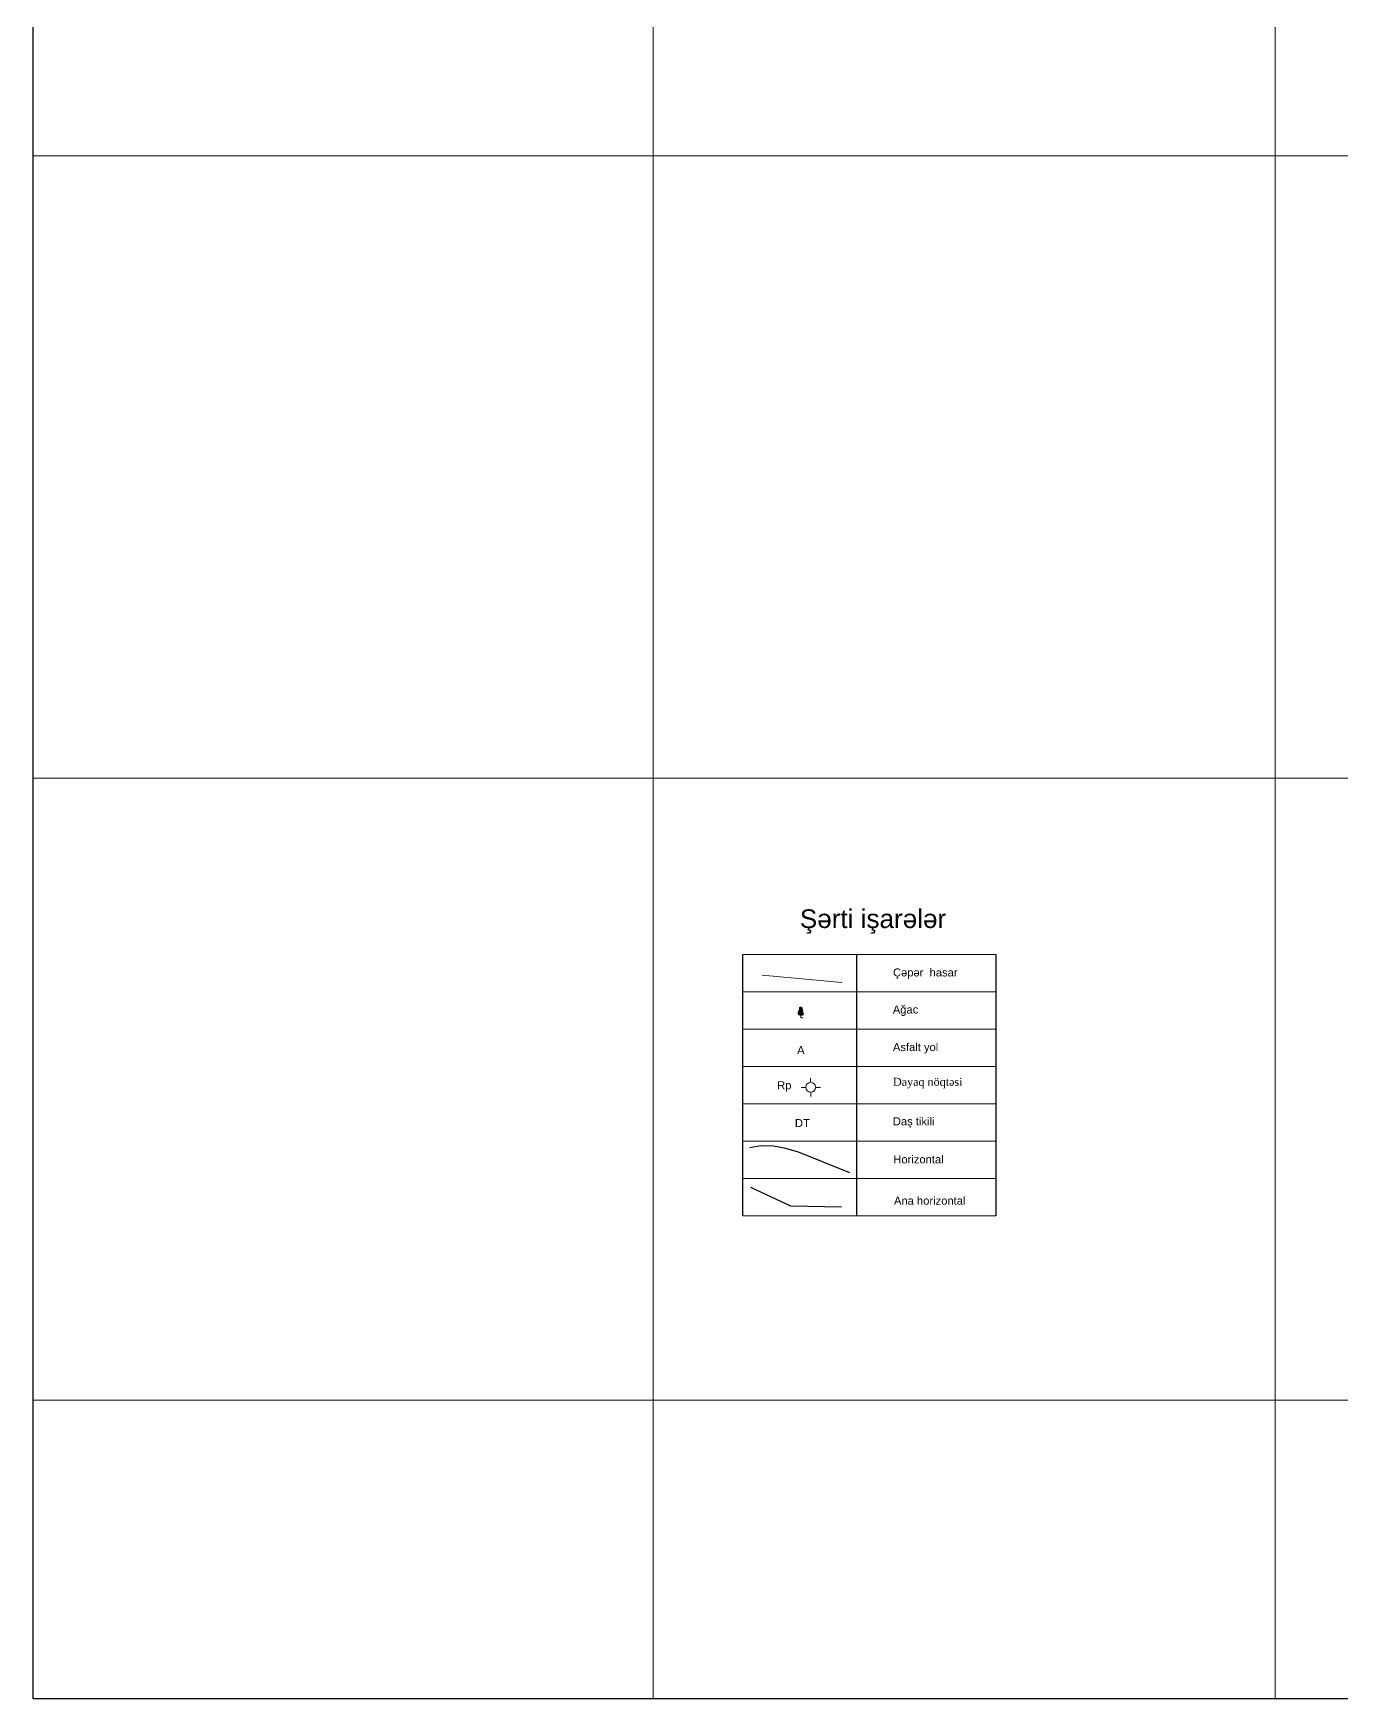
# Model space of a CAD drawing. Header units: feet. Extents: x 3381 to 1374491, y 675186 to 8751562.
# Drawn here: x 675069.6 to 675174.8, y 4375700.1 to 4375833.9 of the extents above; entities that cross this region are included whole.
import ezdxf

# ---------------------------------------------------------------- set-up
doc = ezdxf.new("R2010")
doc.units = ezdxf.units.FT
doc.header["$MEASUREMENT"] = 0
doc.linetypes.add('DASHEDX2', pattern=[38.1, 25.4, -12.7])
doc.layers.get('0').update_dxf_attribs({"linetype": 'CONTINUOUS'})
doc.layers.add('ANA HORIZONTAL', color=24, linetype='CONTINUOUS', lineweight=30)
doc.layers.add('km setka', color=170, linetype='CONTINUOUS', lineweight=15)
for name, color, linetype in [('hasar', 7, 'CONTINUOUS'), ('HORIZONTAL', 24, 'CONTINUOUS'), ('ramka', 7, 'CONTINUOUS')]:
    doc.layers.add(name, color=color, linetype=linetype)
doc.styles.get("Standard").update_dxf_attribs({"font": 'arial.ttf', "height": 2.5})
doc.linetypes.add('FENCELINE1', pattern='A,6.35,-2.54,[133,ltypeshp.shx,S=2.54,R=0,X=-2.54,Y=0],-2.54,25.4', length=36.83)

msp = doc.modelspace()

# ---------------------------------------------------------------- hatches: boundary and pattern name
at = {"layer": 'ramka', "lineweight": 13, "ltscale": 0.4}
msp.add_hatch(color=256, dxfattribs=at).paths.add_polyline_path([(675131.283, 4375755.65), (675131.23, 4375755.629), (675131.195, 4375755.592), (675131.177, 4375755.542), (675131.185, 4375755.485), (675131.191, 4375755.474), (675131.154, 4375755.429), (675131.13, 4375755.368), (675131.132, 4375755.321), (675131.139, 4375755.29), (675131.143, 4375755.28), (675131.12, 4375755.259), (675131.091, 4375755.209), (675131.076, 4375755.124), (675131.087, 4375755.077), (675131.112, 4375755.036), (675131.13, 4375755.025), (675131.166, 4375755.012), (675131.207, 4375754.998), (675131.258, 4375754.991), (675131.291, 4375754.989), (675131.292, 4375754.794), (675131.469, 4375754.792), (675131.292, 4375754.794), (675131.291, 4375754.989), (675131.348, 4375754.994), (675131.396, 4375755.004), (675131.429, 4375755.015), (675131.458, 4375755.034), (675131.477, 4375755.056), (675131.492, 4375755.087), (675131.497, 4375755.118), (675131.496, 4375755.152), (675131.487, 4375755.197), (675131.467, 4375755.232), (675131.445, 4375755.26), (675131.431, 4375755.274), (675131.441, 4375755.314), (675131.444, 4375755.353), (675131.438, 4375755.393), (675131.427, 4375755.425), (675131.415, 4375755.446), (675131.406, 4375755.457), (675131.397, 4375755.466), (675131.387, 4375755.475), (675131.385, 4375755.475), (675131.399, 4375755.513), (675131.399, 4375755.541), (675131.399, 4375755.562), (675131.387, 4375755.585), (675131.369, 4375755.606), (675131.359, 4375755.624), (675131.33, 4375755.644), (675131.306, 4375755.648), (675131.261, 4375755.647)])

# ---------------------------------------------------------------- linework, layer by layer
at = {"color": 0, "linetype": 'Continuous'}
for points in [[(675126.646, 4375738.869), (675126.646, 4375759.869)], [(675135.778, 4375759.869), (675135.778, 4375738.869)], [(675146.972, 4375759.869), (675146.972, 4375738.869)]]:
    msp.add_lwpolyline(points, dxfattribs=at)
at = {"layer": 'ANA HORIZONTAL'}
msp.add_lwpolyline([(675134.559, 4375739.58), (675130.497, 4375739.635), (675127.269, 4375741.137)], dxfattribs=at)
at = {"layer": 'hasar', "color": 0, "linetype": 'FENCELINE1', "lineweight": 15, "ltscale": 0.5}
msp.add_lwpolyline([(675128.192, 4375758.212), (675134.594, 4375757.631)], dxfattribs=at)
at = {"layer": 'HORIZONTAL'}
msp.add_lwpolyline([(675135.225, 4375742.332), (675131.121, 4375744.001), (675130.078, 4375744.29), (675129.111, 4375744.468), (675128.093, 4375744.485), (675127.192, 4375744.342)], dxfattribs=at)
at = {"layer": 'km setka', "flags": 128}
for points in [[(675119.419, 4376155.847), (675119.419, 4375700.062)], [(675169.419, 4376155.847), (675169.419, 4375700.062)], [(675069.612, 4375824.058), (675546.772, 4375824.058)], [(675069.612, 4375774.058), (675546.772, 4375774.058)], [(675069.612, 4375724.058), (675370.132, 4375724.058)]]:
    msp.add_lwpolyline(points, dxfattribs=at)
at = {"layer": 'ramka', "elevation": -54.041}
msp.add_lwpolyline([(675069.612, 4375700.062), (675069.612, 4376155.847), (675546.772, 4376155.847)], dxfattribs=at)
msp.add_lwpolyline([(675069.612, 4376155.847), (675546.772, 4376155.847), (675546.772, 4375700.062), (675069.612, 4375700.062)], close=True, dxfattribs=at)
at = {"layer": 'ramka', "color": 0, "lineweight": 5, "ltscale": 0.3}
for points in [[(675126.646, 4375759.869), (675146.972, 4375759.869)], [(675126.646, 4375756.869), (675146.972, 4375756.869)], [(675126.646, 4375753.869), (675146.972, 4375753.869)], [(675126.646, 4375750.869), (675146.972, 4375750.869)], [(675126.646, 4375747.869), (675146.972, 4375747.869)], [(675126.646, 4375744.869), (675146.972, 4375744.869)], [(675126.646, 4375741.869), (675146.972, 4375741.869)], [(675126.646, 4375738.869), (675146.972, 4375738.869)]]:
    msp.add_lwpolyline(points, dxfattribs=at)
at = {"layer": 'ramka', "lineweight": 13, "ltscale": 0.4}
msp.add_lwpolyline([(675131.283, 4375755.65), (675131.23, 4375755.629), (675131.195, 4375755.592), (675131.177, 4375755.542), (675131.185, 4375755.485), (675131.191, 4375755.474), (675131.154, 4375755.429), (675131.13, 4375755.368), (675131.132, 4375755.321), (675131.139, 4375755.29), (675131.143, 4375755.28), (675131.12, 4375755.259), (675131.091, 4375755.209), (675131.076, 4375755.124), (675131.087, 4375755.077), (675131.112, 4375755.036), (675131.13, 4375755.025), (675131.166, 4375755.012), (675131.207, 4375754.998), (675131.258, 4375754.991), (675131.291, 4375754.989), (675131.292, 4375754.794), (675131.469, 4375754.792), (675131.292, 4375754.794), (675131.291, 4375754.989), (675131.348, 4375754.994), (675131.396, 4375755.004), (675131.429, 4375755.015), (675131.458, 4375755.034), (675131.477, 4375755.056), (675131.492, 4375755.087), (675131.497, 4375755.118), (675131.496, 4375755.152), (675131.487, 4375755.197), (675131.467, 4375755.232), (675131.445, 4375755.26), (675131.431, 4375755.274), (675131.441, 4375755.314), (675131.444, 4375755.353), (675131.438, 4375755.393), (675131.427, 4375755.425), (675131.415, 4375755.446), (675131.406, 4375755.457), (675131.397, 4375755.466), (675131.387, 4375755.475), (675131.385, 4375755.475), (675131.399, 4375755.513), (675131.399, 4375755.541), (675131.399, 4375755.562), (675131.387, 4375755.585), (675131.369, 4375755.606), (675131.359, 4375755.624), (675131.33, 4375755.644), (675131.306, 4375755.648), (675131.261, 4375755.647)], close=True, dxfattribs=at)
at = {"layer": 'ramka', "color": 1, "linetype": 'DASHEDX2', "lineweight": 20, "ltscale": 1.5, "elevation": -598.47}
for points in [[(675131.689, 4375749.183), (675131.327, 4375749.183)], [(675132.074, 4375749.602), (675132.069, 4375749.941)], [(675132.482, 4375749.195), (675132.873, 4375749.195)], [(675132.086, 4375748.81), (675132.086, 4375748.459)]]:
    msp.add_lwpolyline(points, dxfattribs=at)
at = {"layer": 'ramka', "color": 1, "lineweight": 20, "ltscale": 1.5}
msp.add_circle((675132.091, 4375749.205), 0.398, dxfattribs=at)

# ---------------------------------------------------------------- texts
at = {"layer": 'ramka', "ltscale": 0.2, "insert": (675131.216, 4375763.5), "char_height": 1.5, "width": 52.68814, "attachment_point": 1}
msp.add_mtext('{\\fArial|b0|i0|c238|p34;Şərti işarələr}', dxfattribs=at)
at = {"layer": 'ramka', "lineweight": 13, "ltscale": 0.4, "width": 52.32405, "attachment_point": 1}
for s, insert, char_height in [('{\\fArial|b0|i0|c238|p34;Çəpər } hasar', (675138.7, 4375758.754), 0.64304), ('{\\fArial|b0|i0|c238|p34;Ağac}', (675138.687, 4375755.774), 0.64304), ('A', (675130.997, 4375752.516), 0.643), ('Asfalt yol', (675138.695, 4375752.754), 0.643), ('{\\fArial|b0|i0|c238|p34;\\C1;Rp}', (675129.394, 4375749.686, -598.47), 0.64304), ('{\\fTimes New Roman|b0|i0|c238|p18;D\\fTimes New Roman|b0|i0|c162|p18;ayaq nöqt\\fTimes New Roman|b0|i0|c238|p18;əsi}', (675138.702, 4375749.963, -598.47), 0.643038), ('{\\fArial|b0|i0|c0|p34;DT}', (675130.819, 4375746.649), 0.64304), ('{\\fArial|b0|i0|c238|p34; }Da{\\fArial|b0|i0|c238|p34;ş tikili\\fArial|b0|i0|c204|p34; }', (675138.442, 4375746.786), 0.64304), ('Horizontal', (675138.73, 4375743.733), 0.643), (' Ana horizontal', (675138.532, 4375740.411), 0.64304)]:
    msp.add_mtext(s, dxfattribs=dict(at, insert=insert, char_height=char_height))

doc.saveas('drawing.dxf')
